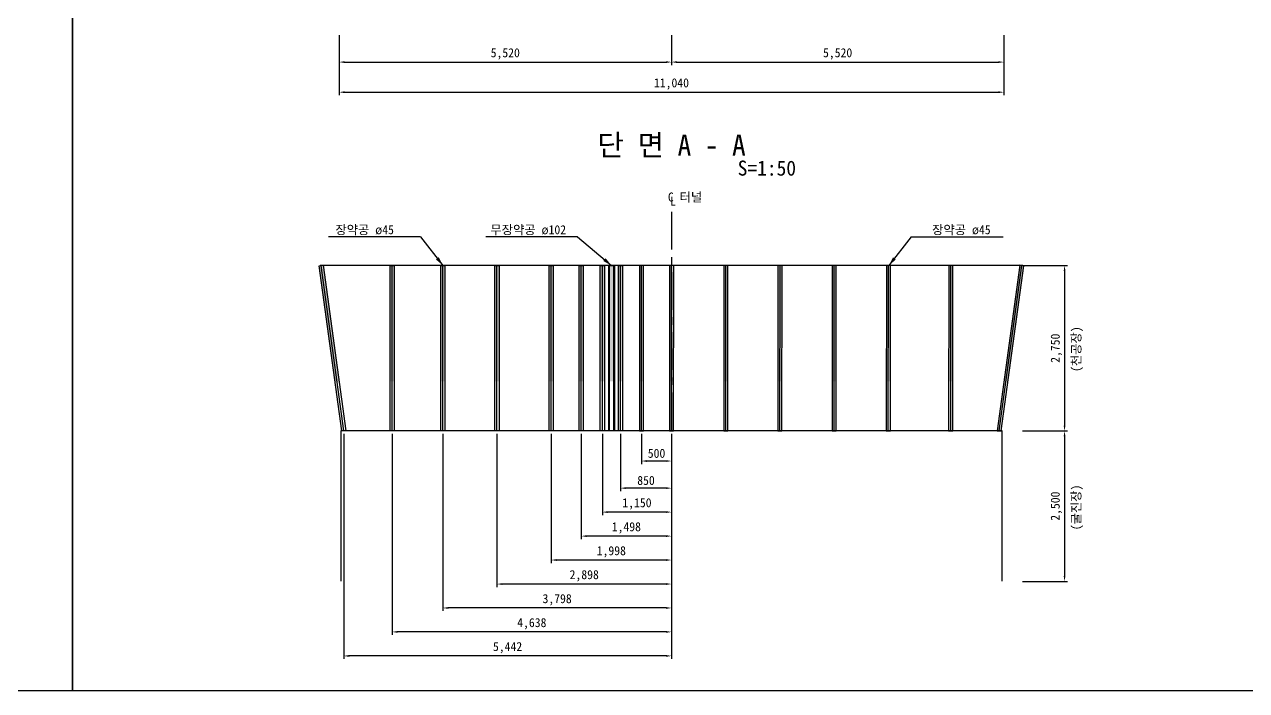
# Model space of a CAD drawing. Header units: millimetres. Extents: x -36866 to 42734, y 0 to 83144.
# Drawn here: x 2138 to 22436, y 54806 to 65879 of the extents above; entities that cross this region are included whole.
import ezdxf
from ezdxf.enums import TextEntityAlignment as Align

# ---------------------------------------------------------------- set-up
doc = ezdxf.new("R2010")
doc.units = ezdxf.units.MM
doc.header["$LTSCALE"] = 500
doc.header["$PDMODE"] = 1
doc.linetypes.add('A-CENTR01', pattern=[2, 1.25, -0.25, 0.25, -0.25])
for name, color, linetype in [('CS-BLST', 4, 'Continuous'), ('CS-BLST-PATT', 1, 'Continuous'), ('CS-BLST-TEX3', 3, 'Continuous'), ('CS-CNTL', 1, 'A-CENTR01'), ('CS-DIML', 1, 'Continuous'), ('CS-DIMS', 1, 'Continuous'), ('CS-EXCV', 3, 'E-DIGLN01'), ('CS-TEX1', 6, 'Continuous'), ('CS-TEXT', 3, 'Continuous'), ('CX-PAPR', 2, 'Continuous')]:
    doc.layers.add(name, color=color, linetype=linetype)
doc.styles.add('굴림체', font='')
doc.styles.get('굴림체').set_extended_font_data('GulimChe')
doc.linetypes.add('E-DIGLN01', pattern='A,0.9,-0.2,[19,kscals.shx,S=0.1,R=180,X=0,Y=0],0.9', length=2)
doc.dimstyles.new('DIM01-50', dxfattribs={"dimscale": 50, "dimtxt": 3, "dimasz": 1.8, "dimexe": 1, "dimexo": 1, "dimgap": 1, "dimtad": 1, "dimdec": 0, "dimzin": 9, "dimdsep": 46, "dimlunit": 6, "dimtxsty": '굴림체', "dimcen": 2.5, "dimclrt": 3, "dimadec": 4, "dimazin": 0, "dimtfac": 1, "dimtdec": 0, "dimtmove": 2, "dimatfit": 3, "dimfxl": 1, "dimtolj": 1, "dimtzin": 0, "dimarcsym": 0})

# ---------------------------------------------------------------- blocks, each defined once
blk = doc.blocks.new('*D21')
at = {"layer": 'CS-DIMS', "color": 0, "lineweight": -2, "transparency": 16777216}
for p, q in [((7364, 65703), (7364, 65203)), ((12884, 65703), (12884, 65203)), ((7454, 65253), (12794, 65253))]:
    blk.add_line(p, q, dxfattribs=at)
at = {"layer": 'CS-DIMS', "color": 0, "transparency": 16777216}
for points in [[(7454, 65268), (7454, 65238), (7364, 65253)], [(12794, 65268), (12794, 65238), (12884, 65253)]]:
    blk.add_solid(points, dxfattribs=at)
at = {"layer": 'Defpoints', "color": 0, "transparency": 16777216}
for p in [(7364, 65753), (12884, 65753), (12884, 65253)]:
    blk.add_point(p, dxfattribs=at)
at = {"layer": 'CS-DIMS', "color": 3, "transparency": 16777216, "insert": (10124, 65389), "char_height": 150, "attachment_point": 5, "style": '굴림체'}
blk.add_mtext('\\A1;5,520', dxfattribs=at)
blk = doc.blocks.new('*D22')
at = {"layer": 'CS-DIMS', "color": 0, "lineweight": -2, "transparency": 16777216}
for p, q in [((12884, 65703), (12884, 65203)), ((18404, 65703), (18404, 65203)), ((12974, 65253), (18314, 65253))]:
    blk.add_line(p, q, dxfattribs=at)
at = {"layer": 'CS-DIMS', "color": 0, "transparency": 16777216}
for points in [[(12974, 65268), (12974, 65238), (12884, 65253)], [(18314, 65268), (18314, 65238), (18404, 65253)]]:
    blk.add_solid(points, dxfattribs=at)
at = {"layer": 'Defpoints', "color": 0, "transparency": 16777216}
for p in [(12884, 65753), (18404, 65753), (18404, 65253)]:
    blk.add_point(p, dxfattribs=at)
at = {"layer": 'CS-DIMS', "color": 3, "transparency": 16777216, "insert": (15644, 65389), "char_height": 150, "attachment_point": 5, "style": '굴림체'}
blk.add_mtext('\\A1;5,520', dxfattribs=at)
blk = doc.blocks.new('*D23')
at = {"layer": 'CS-DIMS', "color": 0, "lineweight": -2, "transparency": 16777216}
for p, q in [((7364, 65203), (7364, 64703)), ((18404, 65203), (18404, 64703)), ((7454, 64753), (18314, 64753))]:
    blk.add_line(p, q, dxfattribs=at)
at = {"layer": 'CS-DIMS', "color": 0, "transparency": 16777216}
for points in [[(7454, 64768), (7454, 64738), (7364, 64753)], [(18314, 64768), (18314, 64738), (18404, 64753)]]:
    blk.add_solid(points, dxfattribs=at)
at = {"layer": 'Defpoints', "color": 0, "transparency": 16777216}
for p in [(7364, 65253), (18404, 65253), (18404, 64753)]:
    blk.add_point(p, dxfattribs=at)
at = {"layer": 'CS-DIMS', "color": 3, "transparency": 16777216, "insert": (12884, 64889), "char_height": 150, "attachment_point": 5, "style": '굴림체'}
blk.add_mtext('\\A1;11,040', dxfattribs=at)
blk = doc.blocks.new('*D52')
at = {"layer": 'CS-DIMS', "color": 0, "lineweight": -2, "transparency": 16777216}
for p, q in [((18713, 59122), (19463, 59122)), ((19413, 59032), (19413, 56712)), ((18713, 56622), (19463, 56622))]:
    blk.add_line(p, q, dxfattribs=at)
at = {"layer": 'CS-DIMS', "color": 0, "transparency": 16777216}
for points in [[(19398, 59032), (19428, 59032), (19413, 59122)], [(19398, 56712), (19428, 56712), (19413, 56622)]]:
    blk.add_solid(points, dxfattribs=at)
at = {"layer": 'Defpoints', "color": 0, "transparency": 16777216}
for p in [(18663, 59122), (18663, 56622), (19413, 56622)]:
    blk.add_point(p, dxfattribs=at)
at = {"layer": 'CS-DIMS', "color": 3, "transparency": 16777216, "insert": (19277, 57872), "char_height": 150, "attachment_point": 5, "rotation": 90, "style": '굴림체'}
blk.add_mtext('\\A1;2,500', dxfattribs=at)
blk = doc.blocks.new('*D53')
at = {"layer": 'CS-DIMS', "color": 0, "lineweight": -2, "transparency": 16777216}
for p, q in [((18713, 61872), (19463, 61872)), ((19413, 61782), (19413, 59212)), ((18713, 59122), (19463, 59122))]:
    blk.add_line(p, q, dxfattribs=at)
at = {"layer": 'CS-DIMS', "color": 0, "transparency": 16777216}
for points in [[(19398, 61782), (19428, 61782), (19413, 61872)], [(19398, 59212), (19428, 59212), (19413, 59122)]]:
    blk.add_solid(points, dxfattribs=at)
at = {"layer": 'Defpoints', "color": 0, "transparency": 16777216}
for p in [(18663, 61872), (18663, 59122), (19413, 59122)]:
    blk.add_point(p, dxfattribs=at)
at = {"layer": 'CS-DIMS', "color": 3, "transparency": 16777216, "insert": (19277, 60497), "char_height": 150, "attachment_point": 5, "rotation": 90, "style": '굴림체'}
blk.add_mtext('\\A1;2,750', dxfattribs=at)
blk = doc.blocks.new('*D54')
at = {"layer": 'CS-DIMS', "color": 0, "lineweight": -2, "transparency": 16777216}
for p, q in [((12386, 59072), (12386, 58572)), ((12886, 59072), (12886, 58572)), ((12796, 58622), (12476, 58622))]:
    blk.add_line(p, q, dxfattribs=at)
at = {"layer": 'CS-DIMS', "color": 0, "transparency": 16777216}
for points in [[(12476, 58637), (12476, 58607), (12386, 58622)], [(12796, 58637), (12796, 58607), (12886, 58622)]]:
    blk.add_solid(points, dxfattribs=at)
at = {"layer": 'Defpoints', "color": 0, "transparency": 16777216}
for p in [(12386, 59122, 0), (12886, 59122), (12386, 58622)]:
    blk.add_point(p, dxfattribs=at)
at = {"layer": 'CS-DIMS', "color": 3, "transparency": 16777216, "insert": (12636, 58749), "char_height": 150, "attachment_point": 5, "style": '굴림체'}
blk.add_mtext('\\A1;500', dxfattribs=at)
blk = doc.blocks.new('*D55')
at = {"layer": 'CS-DIMS', "color": 0, "lineweight": -2, "transparency": 16777216}
for p, q in [((12036, 59072), (12036, 58121)), ((12886, 59072), (12886, 58121)), ((12796, 58171), (12126, 58171))]:
    blk.add_line(p, q, dxfattribs=at)
at = {"layer": 'CS-DIMS', "color": 0, "transparency": 16777216}
for points in [[(12126, 58186), (12126, 58156), (12036, 58171)], [(12796, 58186), (12796, 58156), (12886, 58171)]]:
    blk.add_solid(points, dxfattribs=at)
at = {"layer": 'Defpoints', "color": 0, "transparency": 16777216}
for p in [(12036, 59122, 0), (12886, 59122), (12036, 58171)]:
    blk.add_point(p, dxfattribs=at)
at = {"layer": 'CS-DIMS', "color": 3, "transparency": 16777216, "insert": (12461, 58298), "char_height": 150, "attachment_point": 5, "style": '굴림체'}
blk.add_mtext('\\A1;850', dxfattribs=at)
blk = doc.blocks.new('*D56')
at = {"layer": 'CS-DIMS', "color": 0, "lineweight": -2, "transparency": 16777216}
for p, q in [((11736, 59072), (11736, 57723)), ((12886, 59072), (12886, 57723)), ((12796, 57773), (11826, 57773))]:
    blk.add_line(p, q, dxfattribs=at)
at = {"layer": 'CS-DIMS', "color": 0, "transparency": 16777216}
for points in [[(11826, 57788), (11826, 57758), (11736, 57773)], [(12796, 57788), (12796, 57758), (12886, 57773)]]:
    blk.add_solid(points, dxfattribs=at)
at = {"layer": 'Defpoints', "color": 0, "transparency": 16777216}
for p in [(11736, 59122), (12886, 59122), (11736, 57773)]:
    blk.add_point(p, dxfattribs=at)
at = {"layer": 'CS-DIMS', "color": 3, "transparency": 16777216, "insert": (12311, 57909), "char_height": 150, "attachment_point": 5, "style": '굴림체'}
blk.add_mtext('\\A1;1,150', dxfattribs=at)
blk = doc.blocks.new('*D57')
at = {"layer": 'CS-DIMS', "color": 0, "lineweight": -2, "transparency": 16777216}
for p, q in [((11386, 59072), (11386, 57324)), ((12884, 58589), (12884, 57324)), ((12794, 57374), (11476, 57374))]:
    blk.add_line(p, q, dxfattribs=at)
at = {"layer": 'CS-DIMS', "color": 0, "transparency": 16777216}
for points in [[(11476, 57389), (11476, 57359), (11386, 57374)], [(12794, 57389), (12794, 57359), (12884, 57374)]]:
    blk.add_solid(points, dxfattribs=at)
at = {"layer": 'Defpoints', "color": 0, "transparency": 16777216}
for p in [(11386, 59122), (12884, 58639), (11386, 57374)]:
    blk.add_point(p, dxfattribs=at)
at = {"layer": 'CS-DIMS', "color": 3, "transparency": 16777216, "insert": (12135, 57510), "char_height": 150, "attachment_point": 5, "style": '굴림체'}
blk.add_mtext('\\A1;1,498', dxfattribs=at)
blk = doc.blocks.new('*D58')
at = {"layer": 'CS-DIMS', "color": 0, "lineweight": -2, "transparency": 16777216}
for p, q in [((10886, 59072), (10886, 56926)), ((12884, 58518), (12884, 56926)), ((12794, 56976), (10976, 56976))]:
    blk.add_line(p, q, dxfattribs=at)
at = {"layer": 'CS-DIMS', "color": 0, "transparency": 16777216}
for points in [[(10976, 56991), (10976, 56961), (10886, 56976)], [(12794, 56991), (12794, 56961), (12884, 56976)]]:
    blk.add_solid(points, dxfattribs=at)
at = {"layer": 'Defpoints', "color": 0, "transparency": 16777216}
for p in [(10886, 59122), (12884, 58568), (10886, 56976)]:
    blk.add_point(p, dxfattribs=at)
at = {"layer": 'CS-DIMS', "color": 3, "transparency": 16777216, "insert": (11885, 57112), "char_height": 150, "attachment_point": 5, "style": '굴림체'}
blk.add_mtext('\\A1;1,998', dxfattribs=at)
blk = doc.blocks.new('*D59')
at = {"layer": 'CS-DIMS', "color": 0, "lineweight": -2, "transparency": 16777216}
for p, q in [((9986, 59072), (9986, 56527)), ((12884, 58119), (12884, 56527)), ((12794, 56577), (10076, 56577))]:
    blk.add_line(p, q, dxfattribs=at)
at = {"layer": 'CS-DIMS', "color": 0, "transparency": 16777216}
for points in [[(10076, 56592), (10076, 56562), (9986, 56577)], [(12794, 56592), (12794, 56562), (12884, 56577)]]:
    blk.add_solid(points, dxfattribs=at)
at = {"layer": 'Defpoints', "color": 0, "transparency": 16777216}
for p in [(9986, 59122), (12884, 58169), (9986, 56577)]:
    blk.add_point(p, dxfattribs=at)
at = {"layer": 'CS-DIMS', "color": 3, "transparency": 16777216, "insert": (11435, 56714), "char_height": 150, "attachment_point": 5, "style": '굴림체'}
blk.add_mtext('\\A1;2,898', dxfattribs=at)
blk = doc.blocks.new('*D60')
at = {"layer": 'CS-DIMS', "color": 0, "lineweight": -2, "transparency": 16777216}
for p, q in [((9086, 59072), (9086, 56129)), ((12884, 57721), (12884, 56129)), ((12794, 56179), (9176, 56179))]:
    blk.add_line(p, q, dxfattribs=at)
at = {"layer": 'CS-DIMS', "color": 0, "transparency": 16777216}
for points in [[(9176, 56194), (9176, 56164), (9086, 56179)], [(12794, 56194), (12794, 56164), (12884, 56179)]]:
    blk.add_solid(points, dxfattribs=at)
at = {"layer": 'Defpoints', "color": 0, "transparency": 16777216}
for p in [(9086, 59122), (12884, 57771), (9086, 56179)]:
    blk.add_point(p, dxfattribs=at)
at = {"layer": 'CS-DIMS', "color": 3, "transparency": 16777216, "insert": (10985, 56315), "char_height": 150, "attachment_point": 5, "style": '굴림체'}
blk.add_mtext('\\A1;3,798', dxfattribs=at)
blk = doc.blocks.new('*D61')
at = {"layer": 'CS-DIMS', "color": 0, "lineweight": -2, "transparency": 16777216}
for p, q in [((8246, 59072), (8246, 55731)), ((12884, 57323), (12884, 55731)), ((12794, 55781), (8336, 55781))]:
    blk.add_line(p, q, dxfattribs=at)
at = {"layer": 'CS-DIMS', "color": 0, "transparency": 16777216}
for points in [[(8336, 55796), (8336, 55766), (8246, 55781)], [(12794, 55796), (12794, 55766), (12884, 55781)]]:
    blk.add_solid(points, dxfattribs=at)
at = {"layer": 'Defpoints', "color": 0, "transparency": 16777216}
for p in [(8246, 59122), (12884, 57373), (8246, 55781)]:
    blk.add_point(p, dxfattribs=at)
at = {"layer": 'CS-DIMS', "color": 3, "transparency": 16777216, "insert": (10565, 55917), "char_height": 150, "attachment_point": 5, "style": '굴림체'}
blk.add_mtext('\\A1;4,638', dxfattribs=at)
blk = doc.blocks.new('*D62')
at = {"layer": 'CS-DIMS', "color": 0, "lineweight": -2, "transparency": 16777216}
for p, q in [((7441, 59072), (7441, 55332)), ((12884, 56924), (12884, 55332)), ((12794, 55382), (7531, 55382))]:
    blk.add_line(p, q, dxfattribs=at)
at = {"layer": 'CS-DIMS', "color": 0, "transparency": 16777216}
for points in [[(7531, 55397), (7531, 55367), (7441, 55382)], [(12794, 55397), (12794, 55367), (12884, 55382)]]:
    blk.add_solid(points, dxfattribs=at)
at = {"layer": 'Defpoints', "color": 0, "transparency": 16777216}
for p in [(7441, 59122), (12884, 56974), (7441, 55382)]:
    blk.add_point(p, dxfattribs=at)
at = {"layer": 'CS-DIMS', "color": 3, "transparency": 16777216, "insert": (10162, 55519), "char_height": 150, "attachment_point": 5, "style": '굴림체'}
blk.add_mtext('\\A1;5,442', dxfattribs=at)

msp = doc.modelspace()

# ---------------------------------------------------------------- linework, layer by layer
at = {"layer": 'CS-BLST'}
for p, q in [((7441.1, 59122.5), (7065.2, 61872.5)), ((8245.7, 59122.5), (8245.7, 61872.5)), ((9085.9, 59122.5, 0), (9085.9, 61872.5, 0)), ((9985.9, 59122.5, 0), (9985.9, 61872.5, 0)), ((10885.9, 59122.5, 0), (10885.9, 61872.5, 0)), ((11385.9, 59122.5, 0), (11385.9, 61872.5, 0)), ((11735.9, 59122.5, 0), (11735.9, 61872.5, 0)), ((11836.4, 61872.5, 0), (11836.4, 59122.5, 0)), ((11852.2, 59122.5, 0), (11852.2, 61872.5, 0)), ((11935.5, 61872.5, 0), (11935.5, 59122.5, 0)), ((12035.9, 59122.5, 0), (12035.9, 61872.5, 0)), ((12385.9, 59122.5, 0), (12385.9, 61872.5, 0)), ((12885.9, 59122.5), (12887, 61872.5)), ((13785.9, 59122.5, 0), (13787, 61872.5, 0)), ((14685.9, 59122.5, 0), (14687, 61872.5, 0)), ((15585.9, 59122.5, 0), (15587, 61872.5, 0)), ((16485.9, 59122.5, 0), (16487, 61872.5, 0)), ((17521.5, 59122.5), (17522.5, 61870.7)), ((18326.1, 59122.5), (18702.1, 61872.5))]:
    msp.add_line(p, q, dxfattribs=at)
for points in [[(7475.2, 59122.5), (7407.2, 59122.5), (7031.7, 61868.7), (7098.7, 61876.3)], [(8279.5, 59122.5), (8212, 59122.5), (8212, 61872.5), (8279.5, 61872.5)], [(12852.2, 59122.5), (12919.7, 59122.5), (12920.7, 61872.5), (12853.2, 61872.5)], [(17487.8, 59122.5), (17555.3, 59122.5), (17556.3, 61870.7), (17488.8, 61870.7)], [(18292.1, 59122.5), (18360, 59122.5), (18735.6, 61868.7), (18668.5, 61876.3)]]:
    msp.add_lwpolyline(points, close=True, dxfattribs=at)
at = {"layer": 'CS-BLST', "elevation": 0}
for points in [[(9119.7, 59122.5), (9052.2, 59122.5), (9052.2, 61872.5), (9119.7, 61872.5)], [(10019.7, 59122.5), (9952.2, 59122.5), (9952.2, 61872.5), (10019.7, 61872.5)], [(10919.7, 59122.5), (10852.2, 59122.5), (10852.2, 61872.5), (10919.7, 61872.5)], [(11419.7, 59122.5), (11352.2, 59122.5), (11352.2, 61872.5), (11419.7, 61872.5)], [(11769.7, 59122.5), (11702.2, 59122.5), (11702.2, 61872.5), (11769.7, 61872.5)], [(11919.7, 59122.5), (11852.2, 59122.5), (11852.2, 61872.5), (11919.7, 61872.5)], [(12069.7, 59122.5), (12002.2, 59122.5), (12002.2, 61872.5), (12069.7, 61872.5)], [(12352.2, 59122.5), (12419.7, 59122.5), (12419.7, 61872.5), (12352.2, 61872.5)], [(13752.2, 59122.5), (13819.7, 59122.5), (13820.7, 61872.5), (13753.2, 61872.5)], [(14652.2, 59122.5), (14719.7, 59122.5), (14720.7, 61872.5), (14653.2, 61872.5)], [(15552.2, 59122.5), (15619.7, 59122.5), (15620.7, 61872.5), (15553.2, 61872.5)], [(16452.2, 59122.5), (16519.7, 59122.5), (16520.7, 61872.5), (16453.2, 61872.5)]]:
    msp.add_lwpolyline(points, close=True, dxfattribs=at)
at = {"layer": 'CS-BLST-PATT'}
for points in [[(7031.6, 61869.1), (7098.8, 61875.9), (7295.7, 59937.2), (7362.8, 59944)], [(8212, 61872.5), (8279.5, 61872.5), (8212, 59947.9), (8279.5, 59947.9)], [(9052.2, 61872.5, 0), (9119.7, 61872.5, 0), (9052.2, 59947.9, 0), (9119.7, 59947.9, 0)], [(9952.2, 61872.5, 0), (10019.7, 61872.5, 0), (9952.2, 59947.9, 0), (10019.7, 59947.9, 0)], [(10852.2, 61872.5, 0), (10919.7, 61872.5, 0), (10852.2, 59947.9, 0), (10919.7, 59947.9, 0)], [(11352.2, 61872.5, 0), (11419.7, 61872.5, 0), (11352.2, 59947.9, 0), (11419.7, 59947.9, 0)], [(11702.2, 61872.5, 0), (11769.7, 61872.5, 0), (11702.2, 59947.9, 0), (11769.7, 59947.9, 0)], [(11852.2, 61872.5, 0), (11919.7, 61872.5, 0), (11852.2, 59947.9, 0), (11919.7, 59947.9, 0)], [(12002.2, 61872.5, 0), (12069.7, 61872.5, 0), (12002.2, 59947.9, 0), (12069.7, 59947.9, 0)], [(12419.7, 61872.5, 0), (12352.2, 61872.5, 0), (12419.6, 59947.9, 0), (12352.1, 59947.9, 0)], [(12920.7, 61872.5), (12853.2, 61872.5), (12919.9, 59947.8), (12852.4, 59947.9)], [(13820.7, 61872.5, 0), (13753.2, 61872.5, 0), (13819.9, 59947.8, 0), (13752.4, 59947.9, 0)], [(14720.7, 61872.5, 0), (14653.2, 61872.5, 0), (14719.9, 59947.8, 0), (14652.4, 59947.9, 0)], [(15620.7, 61872.5, 0), (15553.2, 61872.5, 0), (15619.9, 59947.8, 0), (15552.4, 59947.9, 0)], [(16520.7, 61872.5, 0), (16453.2, 61872.5, 0), (16519.9, 59947.8, 0), (16452.4, 59947.9, 0)], [(17556.3, 61870.7), (17488.8, 61870.7), (17555.5, 59946.1), (17488, 59946.1)], [(18735.6, 61869.1), (18668.5, 61875.9), (18471.6, 59937.2), (18404.4, 59944)]]:
    msp.add_solid(points, dxfattribs=at)
at = {"layer": 'CS-CNTL'}
msp.add_line((12885.9, 62762.5), (12885.9, 56357.8), dxfattribs=at)
at = {"layer": 'CS-DIML'}
for p, q in [((8717.1, 62346.3), (7188.7, 62346.3)), ((8717.1, 62346.3), (9086.5, 61872.5)), ((11326, 62346.3, 0), (9799.8, 62346.3, 0)), ((11326, 62346.3, 0), (11886.2, 61872.5, 0)), ((16864.7, 62346.3), (16495.4, 61872.5)), ((16864.7, 62346.3), (18393.2, 62346.3))]:
    msp.add_line(p, q, dxfattribs=at)
for points in [[(9088.3, 61872.5), (8972.4, 61972.3), (9019.8, 62009.2)], [(11886.2, 61872.5, 0), (11752.3, 61946.4, 0), (11791.1, 61992.2, 0)], [(16495.4, 61872.5), (16611.2, 61972.3), (16563.9, 62009.2)]]:
    msp.add_solid(points, dxfattribs=at)
at = {"layer": 'CS-EXCV'}
for p, q in [((18718.4, 61872.5), (7048.4, 61872.5)), ((18376.4, 59122.5), (7390.4, 59122.5)), ((7390.4, 59122.5), (7390.4, 56622.5)), ((18376.4, 56622.5), (18376.4, 59122.5))]:
    msp.add_line(p, q, dxfattribs=at)
at = {"layer": 'CX-PAPR'}
for points in [[(-36866.4, 54806.1), (2933.6, 54806.1), (2933.6, 80606.1), (-36866.4, 80606.1)], [(2933.6, 54806.1), (42733.6, 54806.1), (42733.6, 80606.1), (2933.6, 80606.1)]]:
    msp.add_lwpolyline(points, close=True, dxfattribs=at)

# ---------------------------------------------------------------- texts
at = {"layer": 'CS-BLST-TEX3', "char_height": 150, "width": 10.273, "attachment_point": 5, "rotation": 90, "style": '굴림체'}
for s, insert in [('\\A1;(천공장)', (19624.8, 60481.6)), ('\\A1;(굴진장)', (19624.8, 57850.7))]:
    msp.add_mtext(s, dxfattribs=dict(at, insert=insert))
at = {"layer": 'CS-TEX1', "style": '굴림체'}
msp.add_text('단 면 A - A', height=350, dxfattribs=at).set_placement((12885.9, 63699.3), align=Align.CENTER)
at = {"layer": 'CS-TEXT', "style": '굴림체'}
for s, height, p in [('S=1:50', 250, (13983.7, 63365.6)), ('C 터널', 150, (12824.6, 62935.1)), ('L', 150, (12862, 62867.6)), ('장약공 ø45', 150, (7301.4, 62391.8)), ('무장약공 ø102', 150, (9875.5, 62391.8, 0)), ('장약공 ø45', 150, (17212.3, 62391.8))]:
    msp.add_text(s, height=height, dxfattribs=at).set_placement(p)

# ---------------------------------------------------------------- dimensions: what is measured, and where the dimension line sits
at = {"layer": 'CS-DIMS'}
for base, p1, p2, picture, middle in [((12883.6, 65253.1), (7363.5, 65753.1), (12883.6, 65753.1), '*D21', (10123.6, 65389.2)), ((18403.7, 65253.1), (12883.6, 65753.1), (18403.7, 65753.1), '*D22', (15643.7, 65389.2)), ((18403.7, 64753.1), (7363.5, 65253.1), (18403.7, 65253.1), '*D23', (12883.6, 64889.3)), ((7441.2, 55382.4), (12883.6, 56974.3), (7441.2, 59122.5), '*D62', (10162.4, 55518.5)), ((8245.7, 55780.7), (12883.6, 57372.7), (8245.7, 59122.5), '*D61', (10564.7, 55916.9)), ((9085.9, 56179.1), (12883.6, 57771), (9085.9, 59122.5), '*D60', (10984.8, 56315.2)), ((9985.9, 56577.5), (12883.6, 58169.4), (9985.9, 59122.5), '*D59', (11434.8, 56713.5)), ((10885.9, 56975.8), (12883.6, 58567.8), (10885.9, 59122.5), '*D58', (11884.8, 57112)), ((11385.9, 57374.2), (12883.6, 58639.4), (11385.9, 59122.5), '*D57', (12134.8, 57510.4)), ((11735.9, 57772.6), (12885.9, 59122.5), (11735.9, 59122.5), '*D56', (12310.9, 57908.8)), ((12035.9, 58171), (12885.9, 59122.5), (12035.9, 59122.5, 0), '*D55', (12460.9, 58297.7)), ((12385.9, 58622.5), (12885.9, 59122.5), (12385.9, 59122.5, 0), '*D54', (12635.9, 58749.2))]:
    dim = msp.add_linear_dim(base=base, p1=p1, p2=p2, dimstyle='DIM01-50', dxfattribs=at)
    dim.commit()
    dim.dimension.update_dxf_attribs({"geometry": picture, "text_midpoint": middle})
for base, p1, p2, picture, middle in [((19412.9, 59122.5), (18662.9, 61872.5), (18662.9, 59122.5), '*D53', (19276.9, 60497.5)), ((19412.9, 56622.5), (18662.9, 59122.5), (18662.9, 56622.5), '*D52', (19276.9, 57872.5))]:
    dim = msp.add_linear_dim(base=base, p1=p1, p2=p2, angle=90, dimstyle='DIM01-50', dxfattribs=at)
    dim.commit()
    dim.dimension.update_dxf_attribs({"geometry": picture, "text_midpoint": middle})

doc.saveas('drawing.dxf')
